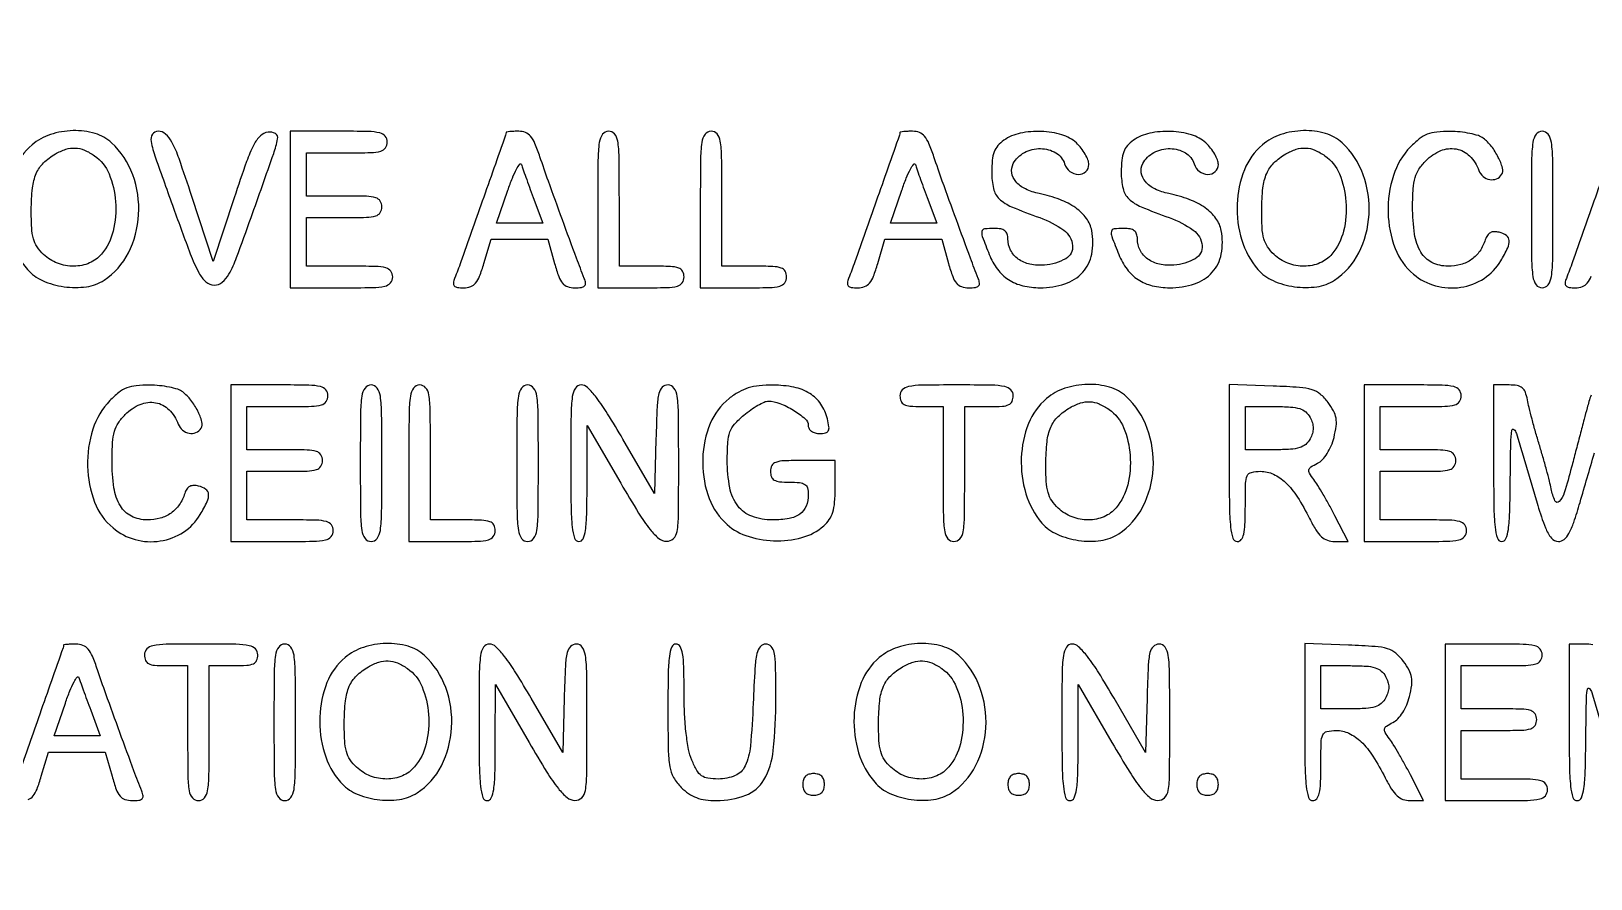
# Model space of a CAD drawing. Extents: x 0 to 1066, y 0 to 761.
# Drawn here: x 816.9 to 841.35, y 297.58 to 310.87 of the extents above; entities that cross this region are included whole.
import ezdxf

# ---------------------------------------------------------------- set-up
doc = ezdxf.new("R2010")
doc.units = 0
doc.header["$MEASUREMENT"] = 0

msp = doc.modelspace()

# ---------------------------------------------------------------- linework, layer by layer
for points in [[(183.390323, 95.266879, 0.000001), (192.989143, 95.254457, 0.000118)], [(479.458836, 95.240684, -0.000004), (502.524384, 95.211821, -0.198594)], [(710.559243, 95.267872, -0.000023), (733.258836, 95.240684, -0.000004), (756.324384, 95.211821, -0.198594)], [(416.092229, 95.24091, -0.000004), (439.072908, 95.212432, -0.198597)], [(542.992229, 95.24091, -0.000004), (565.972908, 95.212432, -0.198597)], [(606.442229, 95.24091, -0.000004), (629.422908, 95.212432, -0.198597)], [(669.892229, 95.24091, -0.000004), (692.872908, 95.212432, -0.198597)], [(841.763491, 309.238434, -0.000052), (841.39752, 308.199662, -0.000388), (841.061976, 307.249928, -0.009822), (840.964975, 306.99225, 0.060048), (840.945383, 306.918519, 0.230938), (840.959632, 306.874662, 0.170663), (841.007725, 306.850554, 0.031659), (841.107979, 306.8442, 0.086283), (841.216094, 306.862997, 0.134827), (841.292923, 306.916959, 0.082591), (841.354996, 307.02397, 0.018432)], [(841.351677, 305.162096, 0.018959), (841.29068, 304.96185, 0.000085), (841.243937, 304.784426, 0.000034), (841.17965, 304.540172, 0.000033), (841.110216, 304.27622, 0.000041), (841.045814, 304.03125, -0.009374), (840.932379, 303.630352, -0.115475), (840.853391, 303.493801, -0.538762), (840.786454, 303.505423, -0.053672), (840.727797, 303.69285, 0.012912), (840.700667, 303.813109, 0.003926), (840.653447, 303.993841, 0.003928), (840.597336, 304.195594, 0.004276), (840.539578, 304.3908, -0.00492), (840.482094, 304.586006, -0.004529), (840.426802, 304.787759, -0.004526), (840.380771, 304.968501, -0.014927), (840.355081, 305.08875, 0.043617), (840.322178, 305.208663, 0.134321), (840.273598, 305.276421, 0.130778), (840.196429, 305.311034, 0.040414), (840.068398, 305.3214), (839.8242, 305.3214), (839.8242, 304.0947, 0.003213), (839.828528, 303.421179, 0.022561), (839.847538, 303.0936, 0.049302), (839.883453, 302.917877, 0.328801), (839.9511, 302.868, 0.305395), (840.017334, 302.912616, 0.062503), (840.055602, 303.056264, 0.027449), (840.07741, 303.32616, 0.004264), (840.086637, 303.86205, -0.002416), (840.093985, 304.405522, -0.029471), (840.110046, 304.612943, -0.603012), (840.141812, 304.624514, -0.138127), (840.182291, 304.56, 0.001112), (840.515807, 303.434384, 0.020238), (840.637404, 303.080251, 0.077221), (840.729619, 302.921177, 0.226588), (840.840937, 302.868, 0.178321), (840.929145, 302.900492, 0.090477), (841.004967, 302.993402, 0.045479), (841.081622, 303.16828, 0.010027), (841.179209, 303.48135, -0.001209), (841.405505, 304.255115, -0.180504)], [(816.851294, 298.825997, 0.134827), (816.928123, 298.879959, 0.082591), (816.990196, 298.98697, 0.018432), (817.057668, 299.1879), (817.170076, 299.5686), (817.615043, 299.5686), (818.060011, 299.5686), (818.1666, 299.1879, 0.017944), (818.231985, 298.98299, 0.087286), (818.292212, 298.877531, 0.141822), (818.369434, 298.825152, 0.078722), (818.482746, 298.8072, 0.029308), (818.587892, 298.813368, 0.166988), (818.637622, 298.837276, 0.236769), (818.652464, 298.881066, 0.061225), (818.63269, 298.95525, -0.006965), (818.510401, 299.271606, -0.001209), (818.289145, 299.87304, -0.001323), (818.069417, 300.479787, -0.005089), (817.937652, 300.85875, 0.017403), (817.858881, 301.0685, 0.074917), (817.790122, 301.182275, 0.125362), (817.710416, 301.240172, 0.094981), (817.603849, 301.2606, 0.00999), (817.527684, 301.259078, 0.016528), (817.463552, 301.254387, 0.010464), (817.412448, 301.247862, 0.371455), (817.405195, 301.23945, -0.084799), (817.398691, 301.201434, -0.000052), (817.03272, 300.162662, -0.000388), (816.697176, 299.212928, -0.009822)], [(841.380829, 301.250234, 0.040414), (841.252798, 301.2606), (841.0086, 301.2606), (841.0086, 300.0339, 0.003213), (841.012928, 299.360379, 0.022561), (841.031938, 299.0328, 0.049302), (841.067853, 298.857077, 0.328801), (841.1355, 298.8072, 0.305395), (841.201734, 298.851816, 0.062503), (841.240002, 298.995464, 0.027449), (841.26181, 299.26536, 0.004264), (841.271037, 299.80125, -0.002416), (841.278385, 300.344722, -0.029471), (841.294446, 300.552143, -0.603012), (841.326212, 300.563714, -0.138127), (841.366691, 300.4992, 0.001112), (841.700207, 299.373584, 0.020238)]]:
    msp.add_lwpolyline(points, format="xyb")
for points in [[(409.06215, 749.15415), (40.8618, 749.132981), (40.8618, 380.65769), (40.8618, 12.1824), (501.2973, 12.1824), (961.7328, 12.1824), (961.7328, 380.646631), (961.7328, 749.110861), (961.41555, 749.1633, 0.040886), (961.153339, 749.184871, 0.000002), (934.190609, 749.194398, 0.000089), (904.448031, 749.199508, 0.000054), (869.1804, 749.195529, -0.000029), (813.61687, 749.186499, -0.000004), (696.10453, 749.175037, -0.000004), (556.774728, 749.163736, -0.000004)], [(816.912403, 309.085573, 0.123885), (816.629212, 308.692877, 0.085485), (816.515637, 308.153957, 0.082885), (816.588108, 307.591936, 0.104562), (816.839839, 307.133326, 0.111799), (817.077809, 306.956975, 0.06908), (817.414208, 306.861281, 0.069045), (817.764165, 306.860815, 0.111332), (818.042082, 306.964881, 0.131426), (818.422839, 307.39086, 0.103697), (818.583254, 307.990511, 0.101152), (818.49059, 308.616853, 0.118621), (818.159971, 309.116419, 0.118666), (817.900235, 309.263001, 0.075716), (817.554556, 309.306938, 0.073305), (817.199541, 309.245607, 0.095814)], [(819.12986, 308.09205, 0.003393), (819.393069, 307.377187, 0.031784), (819.527664, 307.078305, 0.088186), (819.638721, 306.935971, 0.185146), (819.767742, 306.8865, 0.171713), (819.893848, 306.931124, 0.097838), (819.998669, 307.056708, 0.035907), (820.119575, 307.321253, 0.004013), (820.346104, 307.944, 0.000902), (820.700412, 308.948658, 0.03521), (820.76278, 309.176796, 0.313686), (820.72634, 309.260301, 0.175088), (820.612783, 309.283882, 0.158568), (820.491943, 309.224547, 0.080982), (820.390165, 309.087342, 0.034439), (820.275342, 308.821535, 0.004852), (820.082255, 308.256366), (819.751766, 307.257432), (819.416771, 308.277516, 0.004319), (819.217081, 308.868321, 0.035828), (819.105319, 309.128155, 0.094668), (819.006792, 309.253389, 0.180786), (818.888513, 309.2976, 0.252582), (818.799096, 309.249352, 0.197186), (818.777718, 309.139257, 0.035219), (818.848013, 308.883269, 0.0019)], [(820.9584, 308.0709), (820.9584, 306.8442), (821.7621, 306.8442, 0.004147), (822.252809, 306.84827, 0.047763), (822.444188, 306.869803, 0.16431), (822.531594, 306.921393, 0.179874), (822.5658, 307.0134, 0.157888), (822.53626, 307.104616, 0.176663), (822.46005, 307.156162, 0.055952), (822.295178, 307.178253, 0.005351), (821.889, 307.1826), (821.2122, 307.1826), (821.2122, 307.5633), (821.2122, 307.944), (821.8044, 307.944, 0.006583), (822.154292, 307.948607, 0.063075), (822.301425, 307.971193, 0.183695), (822.37027, 308.022626, 0.142406), (822.3966, 308.1132, 0.142406), (822.37027, 308.203774, 0.183695), (822.301425, 308.255207, 0.063075), (822.154292, 308.277793, 0.006583), (821.8044, 308.2824), (821.2122, 308.2824), (821.2122, 308.6208), (821.2122, 308.9592), (821.8467, 308.9592, 0.005909), (822.224726, 308.963667, 0.059311), (822.380738, 308.98599, 0.180365), (822.453256, 309.037488, 0.150217), (822.4812, 309.1284, 0.17273), (822.448527, 309.220157, 0.168559), (822.364875, 309.27175, 0.050222), (822.182322, 309.293449, 0.004487), (821.7198, 309.2976), (820.9584, 309.2976)], [(824.342395, 309.27645, -0.084799), (824.335891, 309.238434, -0.000052), (823.96992, 308.199662, -0.000388), (823.634376, 307.249928, -0.009822), (823.537375, 306.99225, 0.060048), (823.517783, 306.918519, 0.230938), (823.532032, 306.874662, 0.170663), (823.580125, 306.850554, 0.031659), (823.680379, 306.8442, 0.086283), (823.788494, 306.862997, 0.134827), (823.865323, 306.916959, 0.082591), (823.927396, 307.02397, 0.018432), (823.994868, 307.2249), (824.107276, 307.6056), (824.552243, 307.6056), (824.997211, 307.6056), (825.1038, 307.2249, 0.017944), (825.169185, 307.01999, 0.087286), (825.229412, 306.914531, 0.141822), (825.306634, 306.862152, 0.078722), (825.419946, 306.8442, 0.029308), (825.525092, 306.850368, 0.166988), (825.574822, 306.874276, 0.236769), (825.589664, 306.918066, 0.061225), (825.56989, 306.99225, -0.006965), (825.447601, 307.308606, -0.001209), (825.226345, 307.91004, -0.001323), (825.006617, 308.516787, -0.005089), (824.874852, 308.89575, 0.017403), (824.796081, 309.1055, 0.074917), (824.727322, 309.219275, 0.125362), (824.647616, 309.277172, 0.094981), (824.541049, 309.2976, 0.00999), (824.464884, 309.296078, 0.016528), (824.400752, 309.291387, 0.010464), (824.349648, 309.284862, 0.371455)], [(825.7806, 308.0709), (825.7806, 306.8442), (826.4574, 306.8442, 0.005351), (826.863578, 306.848547, 0.055952), (827.02845, 306.870637, 0.176663), (827.10466, 306.922184, 0.157888), (827.1342, 307.0134, 0.12648), (827.111132, 307.103132, 0.188641), (827.0496, 307.1544, 0.072107), (826.920298, 307.177633, 0.008455), (826.6266, 307.1826), (826.119, 307.1826), (826.119, 308.2401, 0.002827), (826.115269, 308.900059, 0.036854), (826.094466, 309.144262, 0.138781), (826.043206, 309.254732, 0.218517), (825.9498, 309.2976, 0.240299), (825.855478, 309.249491, 0.123223), (825.804667, 309.123112, 0.031956), (825.784189, 308.843762, 0.002322)], [(827.388, 308.0709), (827.388, 306.8442), (828.0648, 306.8442, 0.005351), (828.470978, 306.848547, 0.055952), (828.63585, 306.870637, 0.176663), (828.71206, 306.922184, 0.157888), (828.7416, 307.0134, 0.12648), (828.718532, 307.103132, 0.188641), (828.657, 307.1544, 0.072107), (828.527698, 307.177633, 0.008455), (828.234, 307.1826), (827.7264, 307.1826), (827.7264, 308.2401, 0.002827), (827.722669, 308.900059, 0.036854), (827.701866, 309.144262, 0.138781), (827.650606, 309.254732, 0.218517), (827.5572, 309.2976, 0.240299), (827.462878, 309.249491, 0.123223), (827.412067, 309.123112, 0.031956), (827.391589, 308.843762, 0.002322)], [(830.518195, 309.27645, -0.084799), (830.511691, 309.238434, -0.000052), (830.14572, 308.199662, -0.000388), (829.810176, 307.249928, -0.009822), (829.713175, 306.99225, 0.060048), (829.693583, 306.918519, 0.230938), (829.707832, 306.874662, 0.170663), (829.755925, 306.850554, 0.031659), (829.856179, 306.8442, 0.086283), (829.964294, 306.862997, 0.134827), (830.041123, 306.916959, 0.082591), (830.103196, 307.02397, 0.018432), (830.170668, 307.2249), (830.283076, 307.6056), (830.728043, 307.6056), (831.173011, 307.6056), (831.2796, 307.2249, 0.017944), (831.344985, 307.01999, 0.087286), (831.405212, 306.914531, 0.141822), (831.482434, 306.862152, 0.078722), (831.595746, 306.8442, 0.029308), (831.700892, 306.850368, 0.166988), (831.750622, 306.874276, 0.236769), (831.765464, 306.918066, 0.061225), (831.74569, 306.99225, -0.006965), (831.623401, 307.308606, -0.001209), (831.402145, 307.91004, -0.001323), (831.182417, 308.516787, -0.005089), (831.050652, 308.89575, 0.017403), (830.971881, 309.1055, 0.074917), (830.903122, 309.219275, 0.125362), (830.823416, 309.277172, 0.094981), (830.716849, 309.2976, 0.00999), (830.640684, 309.296078, 0.016528), (830.576552, 309.291387, 0.010464), (830.525448, 309.284862, 0.371455)], [(832.14675, 309.155944, 0.064007), (832.053952, 309.071732, 0.085808), (831.996151, 308.974165, 0.066535), (831.965634, 308.844274, 0.024477), (831.9564, 308.655758, 0.055339), (831.985037, 308.397812, 0.149321), (832.075273, 308.239324, 0.090969), (832.269044, 308.113662, 0.013145), (832.710497, 307.943657, -0.070637), (833.084995, 307.747569, -0.215768), (833.224751, 307.504824, -0.299828), (833.116996, 307.300464, -0.104684), (832.783204, 307.19927, -0.073735), (832.556738, 307.213205, -0.104161), (832.372447, 307.294673, -0.119079), (832.253123, 307.433512, -0.118782), (832.2102, 307.611643, 0.082235), (832.197746, 307.686852, 0.147435), (832.161633, 307.737334, 0.119852), (832.097424, 307.765894, 0.045016), (831.9987, 307.7748, 0.028442), (831.844293, 307.76601, 0.327023), (831.802192, 307.727113, 0.139119), (831.808829, 307.647942, 0.005125), (831.918689, 307.365001, 0.065244), (832.047477, 307.135252, 0.088006), (832.220842, 306.972438, 0.085852), (832.44314, 306.876565, 0.059042), (832.716273, 306.8442, 0.079385), (833.105477, 306.906386, 0.130563), (833.383288, 307.087024, 0.137881), (833.525428, 307.373502, 0.093265), (833.525628, 307.740247, 0.114024), (833.442095, 307.931128, 0.079467), (833.27307, 308.095886, 0.063948), (833.023722, 308.2277, 0.038754), (832.702566, 308.320434, -0.060203), (832.485887, 308.393177, -0.103319), (832.334806, 308.508045, -0.141227), (832.270442, 308.646835, -0.162669), (832.294878, 308.790146, -0.149104), (832.468637, 308.963203, -0.123853), (832.723031, 309.025698, -0.133716), (832.962353, 308.9591, -0.183571), (833.099873, 308.785672, 0.153609), (833.181787, 308.669012, 0.157876), (833.314816, 308.621861, 0.194842), (833.430796, 308.665172, 0.210147), (833.4792, 308.775253, 0.093821), (833.465533, 308.847446, 0.037607), (833.421683, 308.93837, 0.035541), (833.358323, 309.031863, 0.037508), (833.283397, 309.113653, 0.118482), (833.05767, 309.242394, 0.061394), (832.735323, 309.294356, 0.060569), (832.403156, 309.266454, 0.10142)], [(834.17715, 309.155944, 0.064007), (834.084352, 309.071732, 0.085808), (834.026551, 308.974165, 0.066535), (833.996034, 308.844274, 0.024477), (833.9868, 308.655758, 0.055339), (834.015437, 308.397812, 0.149321), (834.105673, 308.239324, 0.090969), (834.299444, 308.113662, 0.013145), (834.740897, 307.943657, -0.070637), (835.115395, 307.747569, -0.215768), (835.255151, 307.504824, -0.299828), (835.147396, 307.300464, -0.104684), (834.813604, 307.19927, -0.073735), (834.587138, 307.213205, -0.104161), (834.402847, 307.294673, -0.119079), (834.283523, 307.433512, -0.118782), (834.2406, 307.611643, 0.082235), (834.228146, 307.686852, 0.147435), (834.192033, 307.737334, 0.119852), (834.127824, 307.765894, 0.045016), (834.0291, 307.7748, 0.028442), (833.874693, 307.76601, 0.327023), (833.832592, 307.727113, 0.139119), (833.839229, 307.647942, 0.005125), (833.949089, 307.365001, 0.065244), (834.077877, 307.135252, 0.088006), (834.251242, 306.972438, 0.085852), (834.47354, 306.876565, 0.059042), (834.746673, 306.8442, 0.079385), (835.135877, 306.906386, 0.130563), (835.413688, 307.087024, 0.137881), (835.555828, 307.373502, 0.093265), (835.556028, 307.740247, 0.114024), (835.472495, 307.931128, 0.079467), (835.30347, 308.095886, 0.063948), (835.054122, 308.2277, 0.038754), (834.732966, 308.320434, -0.060203), (834.516287, 308.393177, -0.103319), (834.365206, 308.508045, -0.141227), (834.300842, 308.646835, -0.162669), (834.325278, 308.790146, -0.149104), (834.499037, 308.963203, -0.123853), (834.753431, 309.025698, -0.133716), (834.992753, 308.9591, -0.183571), (835.130273, 308.785672, 0.153609), (835.212187, 308.669012, 0.157876), (835.345216, 308.621861, 0.194842), (835.461196, 308.665172, 0.210147), (835.5096, 308.775253, 0.093821), (835.495933, 308.847446, 0.037607), (835.452083, 308.93837, 0.035541), (835.388723, 309.031863, 0.037508), (835.313797, 309.113653, 0.118482), (835.08807, 309.242394, 0.061394), (834.765723, 309.294356, 0.060569), (834.433556, 309.266454, 0.10142)], [(836.201203, 309.085573, 0.123885), (835.918012, 308.692877, 0.085485), (835.804437, 308.153957, 0.082885), (835.876908, 307.591936, 0.104562), (836.128639, 307.133326, 0.111799), (836.366609, 306.956975, 0.06908), (836.703008, 306.861281, 0.069045), (837.052965, 306.860815, 0.111332), (837.330882, 306.964881, 0.131426), (837.711639, 307.39086, 0.103697), (837.872054, 307.990511, 0.101152), (837.77939, 308.616853, 0.118621), (837.448771, 309.116419, 0.118666), (837.189035, 309.263001, 0.075716), (836.843356, 309.306938, 0.073305), (836.488341, 309.245607, 0.095814)], [(838.521829, 309.05312, 0.114205), (838.253961, 308.60274, 0.083506), (838.171034, 308.024764, 0.085163), (838.281564, 307.462294, 0.127519), (838.570003, 307.056227, 0.108551), (838.915866, 306.874735, 0.105254), (839.310005, 306.852143, 0.106878), (839.674422, 306.991573, 0.11522), (839.937118, 307.266312, 0.021165), (840.045799, 307.469461, 0.127063), (840.068965, 307.586049, 0.232712), (840.026227, 307.661758, 0.086167), (839.911743, 307.713943, 0.067058), (839.834889, 307.723355, 0.120753), (839.773762, 307.707591, 0.12276), (839.727509, 307.665609, 0.07065), (839.694701, 307.597411, -0.072622), (839.608576, 307.420171, -0.089596), (839.480095, 307.289259, -0.08774), (839.311631, 307.209738, -0.066597), (839.108787, 307.1826, -0.114856), (838.858675, 307.240822, -0.145297), (838.685122, 307.401208, -0.099183), (838.585515, 307.684134, -0.035212), (838.5552, 308.114069, -0.014703), (838.563529, 308.397243, -0.055361), (838.593425, 308.572021, -0.07729), (838.654879, 308.704512, -0.049247), (838.762855, 308.836145, -0.096703), (838.996425, 308.993412, -0.146157), (839.238427, 309.020024, -0.15206), (839.448632, 308.90991, -0.107279), (839.594138, 308.68425, 0.127947), (839.660411, 308.590126, 0.131147), (839.76356, 308.541314, 0.142401), (839.870876, 308.552266, 0.159485), (839.950019, 308.619052, 0.211029), (839.964163, 308.721173, 0.047286), (839.898619, 308.888749, 0.046742), (839.790502, 309.06091, 0.065556), (839.662331, 309.189159, 0.088545), (839.585229, 309.229119, 0.025252), (839.454136, 309.262736, 0.02458), (839.299706, 309.286294, 0.023821), (839.142078, 309.294909, 0.026305), (838.93203, 309.285319, 0.068477), (838.785186, 309.250166, 0.074054), (838.660048, 309.178592, 0.034872)], [(840.4164, 308.0709, 0.002322), (840.419989, 307.298038, 0.031956), (840.440467, 307.018687, 0.123223), (840.491278, 306.892309, 0.240299), (840.5856, 306.8442, 0.240299), (840.679922, 306.892309, 0.123223), (840.730733, 307.018687, 0.031956), (840.751211, 307.298038, 0.002322), (840.7548, 308.0709, 0.002322), (840.751211, 308.843762, 0.031956), (840.730733, 309.123112, 0.123223), (840.679922, 309.249491, 0.240299), (840.5856, 309.2976, 0.240299), (840.491278, 309.249491, 0.123223), (840.440467, 309.123112, 0.031956), (840.419989, 308.843762, 0.002322)], [(817.891497, 308.913839, -0.143223), (818.119198, 308.629523, -0.079931), (818.22166, 308.194353, -0.077332), (818.183465, 307.733218, -0.11509), (818.002196, 307.37295, -0.119537), (817.813784, 307.233395, -0.098447), (817.568127, 307.182752, -0.09388), (817.311677, 307.229462, -0.097006), (817.093403, 307.366547, -0.056872), (816.992483, 307.48564, -0.080028), (816.934587, 307.611996, -0.054705), (816.906763, 307.783724, -0.014142), (816.900291, 308.064497, -0.025001), (816.919355, 308.409355, -0.075567), (816.978782, 308.636338, -0.098225), (817.092237, 308.801205, -0.062967), (817.2783, 308.941619, -0.051006), (817.443066, 309.014958, -0.090781), (817.589714, 309.034995, -0.090761), (817.733971, 309.001781, -0.050966)], [(837.180297, 308.913839, -0.143223), (837.407998, 308.629523, -0.079931), (837.51046, 308.194353, -0.077332), (837.472265, 307.733218, -0.11509), (837.290996, 307.37295, -0.119537), (837.102584, 307.233395, -0.098447), (836.856927, 307.182752, -0.09388), (836.600477, 307.229462, -0.097006), (836.382203, 307.366547, -0.056872), (836.281283, 307.48564, -0.080028), (836.223387, 307.611996, -0.054705), (836.195563, 307.783724, -0.014142), (836.189091, 308.064497, -0.025001), (836.208155, 308.409355, -0.075567), (836.267582, 308.636338, -0.098225), (836.381037, 308.801205, -0.062967), (836.5671, 308.941619, -0.051006), (836.731866, 309.014958, -0.090781), (836.878514, 309.034995, -0.090761), (837.022771, 309.001781, -0.050966)], [(824.768555, 308.26125), (824.918344, 307.8594), (824.556038, 307.8594), (824.193732, 307.8594), (824.371543, 308.373818, -0.011999), (824.442293, 308.563624, -0.026422), (824.507317, 308.704059, -0.047278), (824.557634, 308.780701, -0.601846), (824.58406, 308.775668, 0.009837), (824.605896, 308.709495, 0.001488), (824.652571, 308.578123, 0.001668), (824.708662, 308.423356, 0.001442)], [(830.944355, 308.26125), (831.094144, 307.8594), (830.731838, 307.8594), (830.369532, 307.8594), (830.547343, 308.373818, -0.011999), (830.618093, 308.563624, -0.026422), (830.683117, 308.704059, -0.047278), (830.733434, 308.780701, -0.601846), (830.75986, 308.775668, 0.009837), (830.781696, 308.709495, 0.001488), (830.828371, 308.578123, 0.001668), (830.884462, 308.423356, 0.001442)], [(818.133229, 305.07692, 0.114205), (817.865361, 304.62654, 0.083506), (817.782434, 304.048564, 0.085163), (817.892964, 303.486094, 0.127519), (818.181403, 303.080027, 0.108551), (818.527266, 302.898535, 0.105254), (818.921405, 302.875943, 0.106878), (819.285822, 303.015373, 0.11522), (819.548518, 303.290112, 0.021165), (819.657199, 303.493261, 0.127063), (819.680365, 303.609849, 0.232712), (819.637627, 303.685558, 0.086167), (819.523143, 303.737743, 0.067058), (819.446289, 303.747155, 0.120753), (819.385162, 303.731391, 0.12276), (819.338909, 303.689409, 0.07065), (819.306101, 303.621211, -0.072622), (819.219976, 303.443971, -0.089596), (819.091495, 303.313059, -0.08774), (818.923031, 303.233538, -0.066597), (818.720187, 303.2064, -0.114856), (818.470075, 303.264622, -0.145297), (818.296522, 303.425008, -0.099183), (818.196915, 303.707934, -0.035212), (818.1666, 304.137869, -0.014703), (818.174929, 304.421043, -0.055361), (818.204825, 304.595821, -0.07729), (818.266279, 304.728312, -0.049247), (818.374255, 304.859945, -0.096703), (818.607825, 305.017212, -0.146157), (818.849827, 305.043824, -0.15206), (819.060032, 304.93371, -0.107279), (819.205538, 304.70805, 0.127947), (819.271811, 304.613926, 0.131147), (819.37496, 304.565114, 0.142401), (819.482276, 304.576066, 0.159485), (819.561419, 304.642852, 0.211029), (819.575563, 304.744973, 0.047286), (819.510019, 304.912549, 0.046742), (819.401902, 305.08471, 0.065556), (819.273731, 305.212959, 0.088545), (819.196629, 305.252919, 0.025252), (819.065536, 305.286536, 0.02458), (818.911106, 305.310094, 0.023821), (818.753478, 305.318709, 0.026305), (818.54343, 305.309119, 0.068477), (818.396586, 305.273966, 0.074054), (818.271448, 305.202392, 0.034872)], [(820.0278, 304.0947), (820.0278, 302.868), (820.8315, 302.868, 0.004147), (821.322209, 302.87207, 0.047763), (821.513588, 302.893603, 0.16431), (821.600994, 302.945193, 0.179874), (821.6352, 303.0372, 0.157888), (821.60566, 303.128416, 0.176663), (821.52945, 303.179962, 0.055952), (821.364578, 303.202053, 0.005351), (820.9584, 303.2064), (820.2816, 303.2064), (820.2816, 303.5871), (820.2816, 303.9678), (820.8738, 303.9678, 0.006583), (821.223692, 303.972407, 0.063075), (821.370825, 303.994993, 0.183695), (821.43967, 304.046426, 0.142406), (821.466, 304.137, 0.142406), (821.43967, 304.227574, 0.183695), (821.370825, 304.279007, 0.063075), (821.223692, 304.301593, 0.006583), (820.8738, 304.3062), (820.2816, 304.3062), (820.2816, 304.6446), (820.2816, 304.983), (820.9161, 304.983, 0.005909), (821.294126, 304.987467, 0.059311), (821.450137, 305.00979, 0.180365), (821.522656, 305.061288, 0.150217), (821.5506, 305.1522, 0.17273), (821.517927, 305.243957, 0.168559), (821.434275, 305.29555, 0.050222), (821.251722, 305.317249, 0.004487), (820.7892, 305.3214), (820.0278, 305.3214)], [(822.0582, 304.0947, 0.002322), (822.061789, 303.321838, 0.031956), (822.082267, 303.042487, 0.123223), (822.133078, 302.916109, 0.240299), (822.2274, 302.868, 0.240299), (822.321722, 302.916109, 0.123223), (822.372533, 303.042487, 0.031956), (822.393011, 303.321838, 0.002322), (822.3966, 304.0947, 0.002322), (822.393011, 304.867562, 0.031956), (822.372533, 305.146912, 0.123223), (822.321722, 305.273291, 0.240299), (822.2274, 305.3214, 0.240299), (822.133078, 305.273291, 0.123223), (822.082267, 305.146912, 0.031956), (822.061789, 304.867562, 0.002322)], [(822.8196, 304.0947), (822.8196, 302.868), (823.4964, 302.868, 0.005351), (823.902578, 302.872347, 0.055952), (824.06745, 302.894437, 0.176663), (824.14366, 302.945984, 0.157888), (824.1732, 303.0372, 0.12648), (824.150132, 303.126932, 0.188641), (824.0886, 303.1782, 0.072107), (823.959298, 303.201433, 0.008455), (823.6656, 303.2064), (823.158, 303.2064), (823.158, 304.2639, 0.002827), (823.154269, 304.923859, 0.036854), (823.133466, 305.168063, 0.138781), (823.082206, 305.278532, 0.218517), (822.9888, 305.3214, 0.240299), (822.894478, 305.273291, 0.123223), (822.843667, 305.146912, 0.031956), (822.823189, 304.867562, 0.002322)], [(824.5116, 304.0947, 0.002322), (824.515189, 303.321838, 0.031956), (824.535667, 303.042487, 0.123223), (824.586478, 302.916109, 0.240299), (824.6808, 302.868, 0.240299), (824.775122, 302.916109, 0.123223), (824.825933, 303.042487, 0.031956), (824.846411, 303.321838, 0.002322), (824.85, 304.0947, 0.002322), (824.846411, 304.867562, 0.031956), (824.825933, 305.146912, 0.123223), (824.775122, 305.273291, 0.240299), (824.6808, 305.3214, 0.240299), (824.586478, 305.273291, 0.123223), (824.535667, 305.146912, 0.031956), (824.515189, 304.867562, 0.002322)], [(825.3576, 304.0947, 0.003213), (825.361928, 303.421179, 0.022561), (825.380938, 303.0936, 0.049302), (825.416853, 302.917877, 0.328801), (825.4845, 302.868, 0.295501), (825.549872, 302.910331, 0.070336), (825.587606, 303.041031, 0.029944), (825.60764, 303.288594, 0.004715), (825.613237, 303.77745), (825.615074, 304.6869), (826.141987, 303.780757, 0.006242), (826.421361, 303.313824, 0.029041), (826.601082, 303.056537, 0.052989), (826.738326, 302.916038, 0.170079), (826.85925, 302.871307, 0.199339), (826.967531, 302.914073, 0.163117), (827.025225, 303.025506, 0.036571), (827.046304, 303.284381, 0.002034), (827.0496, 304.0947, 0.002367), (827.045969, 304.861872, 0.031318), (827.025584, 305.144183, 0.117824), (826.975777, 305.272877, 0.246563), (826.88336, 305.3214, 0.195513), (826.792555, 305.284482, 0.145553), (826.739252, 305.189056, 0.043894), (826.711739, 304.982793, 0.004128), (826.69301, 304.471518), (826.6689, 303.621636), (826.175717, 304.471518, 0.007787), (825.935638, 304.870783, 0.025041), (825.758801, 305.12541, 0.035073), (825.620947, 305.280318, 0.195814), (825.520067, 305.3214, 0.254619), (825.430061, 305.272388, 0.110911), (825.381551, 305.140558, 0.030502), (825.361287, 304.854386, 0.002427)], [(827.840728, 305.109543, 0.129246), (827.544605, 304.716897, 0.088626), (827.426413, 304.168592, 0.087215), (827.504965, 303.604933, 0.118789), (827.77176, 303.168731, 0.112618), (828.100224, 302.962294, 0.075265), (828.538335, 302.879595, 0.075304), (828.981052, 302.930285, 0.113008), (829.322923, 303.112366, 0.065979), (829.410755, 303.211589, 0.074329), (829.465472, 303.326491, 0.054743), (829.494367, 303.479484, 0.019325), (829.503, 303.702773), (829.503, 304.137), (828.9954, 304.137, 0.008455), (828.701702, 304.132033, 0.072107), (828.5724, 304.1088, 0.188641), (828.510868, 304.057532, 0.12648), (828.4878, 303.9678, 0.087745), (828.502799, 303.882992, 0.177212), (828.545963, 303.831836, 0.10769), (828.629566, 303.805553, 0.022514), (828.7839, 303.7986, -0.021714), (828.945985, 303.791558, -0.124268), (829.026665, 303.763551, -0.187079), (829.067095, 303.706864, -0.062494), (829.08, 303.60402, -0.091498), (829.046363, 303.421747, -0.148314), (828.950574, 303.298186, -0.113347), (828.780488, 303.228047, -0.041372), (828.51932, 303.2064, -0.086758), (828.196734, 303.262799, -0.145015), (827.976523, 303.424775, -0.116882), (827.850579, 303.709949, -0.045825), (827.811, 304.140889, -0.015089), (827.819647, 304.427368, -0.073154), (827.852895, 304.586158, -0.095003), (827.926351, 304.708179, -0.035007), (828.071291, 304.84858, -0.021479), (828.180086, 304.932417, -0.024071), (828.291726, 305.003263, -0.024321), (828.391591, 305.053828, -0.105406), (828.456192, 305.0676, -0.095864), (828.633527, 305.033284, -0.042073), (828.848096, 304.925265, -0.039621), (829.030519, 304.792347, -0.218876), (829.08, 304.684727, 0.137225), (829.093537, 304.636332, 0.104143), (829.131396, 304.595939, 0.087371), (829.188939, 304.569135, 0.065501), (829.258371, 304.56, 0.051376), (829.351348, 304.569579, 0.224479), (829.394299, 304.602025, 0.158116), (829.40498, 304.664788, 0.023398), (829.380142, 304.79265, 0.090086), (829.277894, 305.02264, 0.105062), (829.105433, 305.187682, 0.089301), (828.85688, 305.285788, 0.048933), (828.5301, 305.318581, 0.02471), (828.310634, 305.308218, 0.049497), (828.140512, 305.274529, 0.05494), (827.992039, 305.211021, 0.038421)], [(830.5182, 305.1522, 0.094959), (830.534763, 305.065774, 0.184152), (830.58165, 305.014725, 0.098846), (830.674639, 304.98933, 0.017388), (830.8566, 304.983), (831.195, 304.983), (831.195, 303.9255, 0.002827), (831.198731, 303.265541, 0.036854), (831.219534, 303.021337, 0.138781), (831.270794, 302.910868, 0.218517), (831.3642, 302.868, 0.218517), (831.457606, 302.910868, 0.138781), (831.508866, 303.021337, 0.036854), (831.529669, 303.265541, 0.002827), (831.5334, 303.9255), (831.5334, 304.983), (831.9141, 304.983, 0.013964), (832.123858, 304.988859, 0.090841), (832.226063, 305.01355, 0.188085), (832.276634, 305.064595, 0.102588), (832.2948, 305.1522, 0.193568), (832.257602, 305.244685, 0.15568), (832.162613, 305.296221, 0.043488), (831.953605, 305.317467, 0.003595), (831.4065, 305.3214, 0.003595), (830.859395, 305.317467, 0.043488), (830.650388, 305.296221, 0.15568), (830.555398, 305.244685, 0.193568)], [(832.817203, 305.109373, 0.123885), (832.534012, 304.716677, 0.085485), (832.420437, 304.177757, 0.082885), (832.492908, 303.615736, 0.104562), (832.744639, 303.157126, 0.111799), (832.982609, 302.980775, 0.06908), (833.319008, 302.885081, 0.069045), (833.668965, 302.884615, 0.111332), (833.946882, 302.988681, 0.131426), (834.327639, 303.41466, 0.103697), (834.488054, 304.014311, 0.101152), (834.39539, 304.640653, 0.118621), (834.064771, 305.140219, 0.118666), (833.805035, 305.286801, 0.075716), (833.459356, 305.330738, 0.073305), (833.104341, 305.269407, 0.095814)], [(835.6788, 304.098121, 0.003202), (835.683126, 303.422613, 0.022501), (835.702132, 303.09417, 0.049121), (835.73803, 302.917947, 0.329081), (835.8057, 302.868, 0.232029), (835.867437, 302.89828, 0.108427), (835.906569, 302.9808, 0.047315), (835.927301, 303.136657, 0.00942), (835.9326, 303.4179, -0.00595), (835.936907, 303.779865, -0.096871), (835.962944, 303.897998, -0.238613), (836.02761, 303.951615, -0.056005), (836.171653, 303.9678, -0.111153), (836.373105, 303.922456, -0.081177), (836.56242, 303.791601, -0.058854), (836.74811, 303.564971, -0.025924), (836.939972, 303.22755, 0.021841), (837.039716, 303.048753, 0.069009), (837.12687, 302.943227, 0.100305), (837.219378, 302.887432, 0.085906), (837.331645, 302.868), (837.54285, 302.868), (837.336673, 303.26985, 0.006834), (837.248606, 303.435872, 0.006481), (837.154498, 303.602412, 0.006451), (837.067451, 303.74756, 0.022591), (837.006027, 303.837675, -0.02569), (836.939448, 303.936664, -0.192002), (836.930529, 303.991464, -0.198014), (836.961863, 304.03639, -0.027525), (837.062728, 304.093575, 0.089041), (837.140681, 304.151414, 0.046566), (837.215198, 304.247076, 0.042448), (837.278434, 304.367402, 0.038847), (837.322664, 304.500263, 0.026721), (837.356634, 304.676622, 0.076578), (837.354642, 304.801041, 0.082928), (837.315616, 304.913384, 0.035157), (837.229272, 305.048062, 0.057331), (837.106702, 305.17834, 0.10358), (836.978317, 305.247632, 0.055706), (836.783185, 305.282574, 0.007564), (836.367958, 305.303671), (835.6788, 305.328243)], [(837.7938, 304.0947), (837.7938, 302.868), (838.5975, 302.868, 0.004147), (839.088209, 302.87207, 0.047763), (839.279588, 302.893603, 0.16431), (839.366994, 302.945193, 0.179874), (839.4012, 303.0372, 0.157888), (839.37166, 303.128416, 0.176663), (839.29545, 303.179962, 0.055952), (839.130578, 303.202053, 0.005351), (838.7244, 303.2064), (838.0476, 303.2064), (838.0476, 303.5871), (838.0476, 303.9678), (838.6398, 303.9678, 0.006583), (838.989692, 303.972407, 0.063075), (839.136825, 303.994993, 0.183695), (839.20567, 304.046426, 0.142406), (839.232, 304.137, 0.142406), (839.20567, 304.227574, 0.183695), (839.136825, 304.279007, 0.063075), (838.989692, 304.301593, 0.006583), (838.6398, 304.3062), (838.0476, 304.3062), (838.0476, 304.6446), (838.0476, 304.983), (838.6821, 304.983, 0.005909), (839.060126, 304.987467, 0.059311), (839.216138, 305.00979, 0.180365), (839.288656, 305.061288, 0.150217), (839.3166, 305.1522, 0.17273), (839.283927, 305.243957, 0.168559), (839.200275, 305.29555, 0.050222), (839.017722, 305.317249, 0.004487), (838.5552, 305.3214), (837.7938, 305.3214)], [(833.796297, 304.937639, -0.143223), (834.023998, 304.653323, -0.079931), (834.12646, 304.218153, -0.077332), (834.088265, 303.757018, -0.11509), (833.906996, 303.39675, -0.119537), (833.718584, 303.257195, -0.098447), (833.472927, 303.206552, -0.09388), (833.216477, 303.253262, -0.097006), (832.998203, 303.390347, -0.056872), (832.897283, 303.50944, -0.080028), (832.839387, 303.635796, -0.054705), (832.811563, 303.807524, -0.014142), (832.805091, 304.088297, -0.025001), (832.824155, 304.433155, -0.075567), (832.883582, 304.660138, -0.098225), (832.997037, 304.825005, -0.062967), (833.1831, 304.965419, -0.051006), (833.347866, 305.038758, -0.090781), (833.494514, 305.058795, -0.090761), (833.638771, 305.025581, -0.050966)], [(836.9478, 304.8138, -0.049536), (836.983962, 304.726426, -0.073486), (836.996053, 304.6446, -0.073486), (836.983962, 304.562774, -0.049536), (836.9478, 304.4754, -0.09537), (836.878905, 304.390475, -0.100861), (836.784666, 304.339233, -0.059921), (836.639632, 304.313248, -0.014397), (836.394923, 304.3062), (835.9326, 304.3062), (835.9326, 304.6446), (835.9326, 304.983), (836.394923, 304.983, -0.014397), (836.639632, 304.975952, -0.059921), (836.784666, 304.949967, -0.100861), (836.878905, 304.898725, -0.09537)], [(818.6742, 301.0914, 0.094959), (818.690763, 301.004974, 0.184152), (818.73765, 300.953925, 0.098846), (818.830639, 300.92853, 0.017388), (819.0126, 300.9222), (819.351, 300.9222), (819.351, 299.8647, 0.002827), (819.354731, 299.204741, 0.036854), (819.375534, 298.960537, 0.138781), (819.426794, 298.850068, 0.218517), (819.5202, 298.8072, 0.218517), (819.613606, 298.850068, 0.138781), (819.664866, 298.960537, 0.036854), (819.685669, 299.204741, 0.002827), (819.6894, 299.8647), (819.6894, 300.9222), (820.0701, 300.9222, 0.013964), (820.279858, 300.928059, 0.090841), (820.382063, 300.95275, 0.188085), (820.432634, 301.003795, 0.102588), (820.4508, 301.0914, 0.193568), (820.413602, 301.183885, 0.15568), (820.318613, 301.235421, 0.043488), (820.109605, 301.256667, 0.003595), (819.5625, 301.2606, 0.003595), (819.015395, 301.256667, 0.043488), (818.806388, 301.235421, 0.15568), (818.711398, 301.183885, 0.193568)], [(820.7046, 300.0339, 0.002322), (820.708189, 299.261038, 0.031956), (820.728667, 298.981687, 0.123223), (820.779478, 298.855309, 0.240299), (820.8738, 298.8072, 0.240299), (820.968122, 298.855309, 0.123223), (821.018933, 298.981687, 0.031956), (821.039411, 299.261038, 0.002322), (821.043, 300.0339, 0.002322), (821.039411, 300.806762, 0.031956), (821.018933, 301.086113, 0.123223), (820.968122, 301.212491, 0.240299), (820.8738, 301.2606, 0.240299), (820.779478, 301.212491, 0.123223), (820.728667, 301.086113, 0.031956), (820.708189, 300.806762, 0.002322)], [(821.819203, 301.048573, 0.123885), (821.536012, 300.655877, 0.085485), (821.422437, 300.116957, 0.082885), (821.494908, 299.554936, 0.104562), (821.746639, 299.096326, 0.111799), (821.984609, 298.919975, 0.06908), (822.321008, 298.824281, 0.069045), (822.670965, 298.823815, 0.111332), (822.948882, 298.927881, 0.131426), (823.329639, 299.35386, 0.103697), (823.490054, 299.953511, 0.101152), (823.39739, 300.579853, 0.118621), (823.066771, 301.079419, 0.118666), (822.807035, 301.226001, 0.075716), (822.461356, 301.269938, 0.073305), (822.106341, 301.208607, 0.095814)], [(823.9194, 300.0339, 0.003213), (823.923728, 299.360379, 0.022561), (823.942738, 299.0328, 0.049302), (823.978653, 298.857077, 0.328801), (824.0463, 298.8072, 0.295501), (824.111672, 298.849531, 0.070336), (824.149406, 298.980231, 0.029944), (824.16944, 299.227794, 0.004715), (824.175037, 299.71665), (824.176874, 300.6261), (824.703787, 299.719957, 0.006242), (824.983161, 299.253024, 0.029041), (825.162882, 298.995737, 0.052989), (825.300126, 298.855238, 0.170079), (825.42105, 298.810507, 0.199339), (825.529331, 298.853273, 0.163117), (825.587025, 298.964706, 0.036571), (825.608104, 299.223581, 0.002034), (825.6114, 300.0339, 0.002367), (825.607769, 300.801072, 0.031318), (825.587384, 301.083383, 0.117824), (825.537577, 301.212077, 0.246563), (825.44516, 301.2606, 0.195513), (825.354355, 301.223682, 0.145553), (825.301052, 301.128256, 0.043894), (825.273539, 300.921993, 0.004128), (825.25481, 300.410718), (825.2307, 299.560836), (824.737517, 300.410718, 0.007787), (824.497438, 300.809983, 0.025041), (824.320601, 301.06461, 0.035073), (824.182747, 301.219518, 0.195814), (824.081867, 301.2606, 0.254619), (823.991861, 301.211588, 0.110911), (823.943351, 301.079758, 0.030502), (823.923087, 300.793586, 0.002427)], [(826.8804, 300.241555, 0.003964), (826.885425, 299.607702, 0.037977), (826.91017, 299.338831, 0.086932), (826.97009, 299.170039, 0.067817), (827.088055, 299.014855, 0.045287), (827.205229, 298.91718, 0.061733), (827.327029, 298.853605, 0.057123), (827.467902, 298.818588, 0.032389), (827.643516, 298.8072, 0.091481), (828.101283, 298.89166, 0.171956), (828.384083, 299.132525, 0.107033), (828.532119, 299.59233, 0.02456), (828.5724, 300.411883, 0.004091), (828.568258, 300.918082, 0.042042), (828.547304, 301.126079, 0.139542), (828.499041, 301.223071, 0.210994), (828.414067, 301.2606, 0.224554), (828.327566, 301.219689, 0.120063), (828.275204, 301.110807, 0.038088), (828.24441, 300.880874, 0.003955), (828.217625, 300.335662, -0.011778), (828.17395, 299.66191, -0.086058), (828.091104, 299.350462, -0.186836), (827.935386, 299.199554, -0.100409), (827.669424, 299.1456, -0.036356), (827.507666, 299.157377, -0.118728), (827.408754, 299.197081, -0.110433), (827.334763, 299.279302, -0.02926), (827.256783, 299.438983, -0.051176), (827.205226, 299.609561, -0.018965), (827.166864, 299.857797, -0.016895), (827.142292, 300.15819, -0.011958), (827.1342, 300.496483, 0.005918), (827.129405, 300.901643, 0.03524), (827.109538, 301.112097, 0.084231), (827.071349, 301.222637, 0.274093), (827.0073, 301.2606, 0.308918), (826.941115, 301.215395, 0.062189), (826.904184, 301.069609, 0.026926), (826.884883, 300.794539, 0.004053)], [(830.194603, 301.048573, 0.123885), (829.911412, 300.655877, 0.085485), (829.797837, 300.116957, 0.082885), (829.870308, 299.554936, 0.104562), (830.122039, 299.096326, 0.111799), (830.360009, 298.919975, 0.06908), (830.696408, 298.824281, 0.069045), (831.046365, 298.823815, 0.111332), (831.324282, 298.927881, 0.131426), (831.705039, 299.35386, 0.103697), (831.865454, 299.953511, 0.101152), (831.77279, 300.579853, 0.118621), (831.442171, 301.079419, 0.118666), (831.182435, 301.226001, 0.075716), (830.836756, 301.269938, 0.073305), (830.481741, 301.208607, 0.095814)], [(833.0562, 300.0339, 0.003213), (833.060528, 299.360379, 0.022561), (833.079538, 299.0328, 0.049302), (833.115453, 298.857077, 0.328801), (833.1831, 298.8072, 0.295501), (833.248472, 298.849531, 0.070336), (833.286206, 298.980231, 0.029944), (833.30624, 299.227794, 0.004715), (833.311837, 299.71665), (833.313674, 300.6261), (833.840587, 299.719957, 0.006242), (834.119961, 299.253024, 0.029041), (834.299682, 298.995737, 0.052989), (834.436926, 298.855238, 0.170079), (834.55785, 298.810507, 0.199339), (834.666131, 298.853273, 0.163117), (834.723825, 298.964706, 0.036571), (834.744904, 299.223581, 0.002034), (834.7482, 300.0339, 0.002367), (834.744569, 300.801072, 0.031318), (834.724184, 301.083383, 0.117824), (834.674377, 301.212077, 0.246563), (834.58196, 301.2606, 0.195513), (834.491155, 301.223682, 0.145553), (834.437852, 301.128256, 0.043894), (834.410339, 300.921993, 0.004128), (834.39161, 300.410718), (834.3675, 299.560836), (833.874317, 300.410718, 0.007787), (833.634238, 300.809983, 0.025041), (833.457401, 301.06461, 0.035073), (833.319547, 301.219518, 0.195814), (833.218667, 301.2606, 0.254619), (833.128661, 301.211588, 0.110911), (833.080151, 301.079758, 0.030502), (833.059887, 300.793586, 0.002427)], [(836.8632, 300.037321, 0.003202), (836.867526, 299.361813, 0.022501), (836.886532, 299.03337, 0.049121), (836.92243, 298.857147, 0.329081), (836.9901, 298.8072, 0.232029), (837.051837, 298.83748, 0.108427), (837.090969, 298.92, 0.047315), (837.111701, 299.075857, 0.00942), (837.117, 299.3571, -0.00595), (837.121307, 299.719065, -0.096871), (837.147344, 299.837198, -0.238613), (837.21201, 299.890815, -0.056005), (837.356053, 299.907, -0.111153), (837.557505, 299.861656, -0.081177), (837.74682, 299.730801, -0.058854), (837.93251, 299.504171, -0.025924), (838.124372, 299.16675, 0.021841), (838.224116, 298.987953, 0.069009), (838.31127, 298.882427, 0.100305), (838.403778, 298.826632, 0.085906), (838.516045, 298.8072), (838.72725, 298.8072), (838.521073, 299.20905, 0.006834), (838.433006, 299.375072, 0.006481), (838.338898, 299.541612, 0.006451), (838.251851, 299.68676, 0.022591), (838.190427, 299.776875, -0.02569), (838.123848, 299.875864, -0.192002), (838.114929, 299.930664, -0.198014), (838.146263, 299.97559, -0.027525), (838.247128, 300.032775, 0.089041), (838.325081, 300.090614, 0.046566), (838.399598, 300.186276, 0.042448), (838.462834, 300.306602, 0.038847), (838.507064, 300.439463, 0.026721), (838.541034, 300.615822, 0.076578), (838.539042, 300.740241, 0.082928), (838.500016, 300.852584, 0.035157), (838.413672, 300.987262, 0.057331), (838.291102, 301.11754, 0.10358), (838.162717, 301.186832, 0.055706), (837.967585, 301.221774, 0.007564), (837.552358, 301.242871), (836.8632, 301.267443)], [(839.0628, 300.0339), (839.0628, 298.8072), (839.8665, 298.8072, 0.004147), (840.357209, 298.81127, 0.047763), (840.548588, 298.832803, 0.16431), (840.635994, 298.884393, 0.179874), (840.6702, 298.9764, 0.157888), (840.64066, 299.067616, 0.176663), (840.56445, 299.119163, 0.055952), (840.399578, 299.141253, 0.005351), (839.9934, 299.1456), (839.3166, 299.1456), (839.3166, 299.5263), (839.3166, 299.907), (839.9088, 299.907, 0.006583), (840.258692, 299.911607, 0.063075), (840.405825, 299.934193, 0.183695), (840.47467, 299.985626, 0.142406), (840.501, 300.0762, 0.142406), (840.47467, 300.166774, 0.183695), (840.405825, 300.218207, 0.063075), (840.258692, 300.240793, 0.006583), (839.9088, 300.2454), (839.3166, 300.2454), (839.3166, 300.5838), (839.3166, 300.9222), (839.9511, 300.9222, 0.005909), (840.329126, 300.926667, 0.059311), (840.485138, 300.94899, 0.180365), (840.557656, 301.000488, 0.150217), (840.5856, 301.0914, 0.17273), (840.552927, 301.183157, 0.168559), (840.469275, 301.23475, 0.050222), (840.286722, 301.256449, 0.004487), (839.8242, 301.2606), (839.0628, 301.2606)], [(822.798297, 300.876839, -0.143223), (823.025998, 300.592523, -0.079931), (823.12846, 300.157353, -0.077332), (823.090265, 299.696218, -0.11509), (822.908996, 299.33595, -0.119537), (822.720584, 299.196395, -0.098447), (822.474927, 299.145752, -0.09388), (822.218477, 299.192462, -0.097006), (822.000203, 299.329547, -0.056872), (821.899283, 299.44864, -0.080028), (821.841387, 299.574996, -0.054705), (821.813563, 299.746724, -0.014142), (821.807091, 300.027497, -0.025001), (821.826155, 300.372355, -0.075567), (821.885582, 300.599338, -0.098225), (821.999037, 300.764205, -0.062967), (822.1851, 300.904619, -0.051006), (822.349866, 300.977958, -0.090781), (822.496514, 300.997995, -0.090761), (822.640771, 300.964781, -0.050966)], [(831.173697, 300.876839, -0.143223), (831.401398, 300.592523, -0.079931), (831.50386, 300.157353, -0.077332), (831.465665, 299.696218, -0.11509), (831.284396, 299.33595, -0.119537), (831.095984, 299.196395, -0.098447), (830.850327, 299.145752, -0.09388), (830.593877, 299.192462, -0.097006), (830.375603, 299.329547, -0.056872), (830.274683, 299.44864, -0.080028), (830.216787, 299.574996, -0.054705), (830.188963, 299.746724, -0.014142), (830.182491, 300.027497, -0.025001), (830.201555, 300.372355, -0.075567), (830.260982, 300.599338, -0.098225), (830.374437, 300.764205, -0.062967), (830.5605, 300.904619, -0.051006), (830.725266, 300.977958, -0.090781), (830.871914, 300.997995, -0.090761), (831.016171, 300.964781, -0.050966)], [(817.831355, 300.22425), (817.981144, 299.8224), (817.618838, 299.8224), (817.256532, 299.8224), (817.434343, 300.336818, -0.011999), (817.505093, 300.526624, -0.026422), (817.570117, 300.667059, -0.047278), (817.620434, 300.743701, -0.601846), (817.64686, 300.738668, 0.009837), (817.668696, 300.672495, 0.001488), (817.715371, 300.541123, 0.001668), (817.771462, 300.386356, 0.001442)], [(838.1322, 300.753, -0.049536), (838.168362, 300.665626, -0.073486), (838.180453, 300.5838, -0.073486), (838.168362, 300.501974, -0.049536), (838.1322, 300.4146, -0.09537), (838.063305, 300.329675, -0.100861), (837.969066, 300.278433, -0.059921), (837.824032, 300.252448, -0.014397), (837.579323, 300.2454), (837.117, 300.2454), (837.117, 300.5838), (837.117, 300.9222), (837.579323, 300.9222, -0.014397), (837.824032, 300.915152, -0.059921), (837.969066, 300.889167, -0.100861), (838.063305, 300.837925, -0.09537)], [(828.9954, 299.061, 0.072254), (829.006131, 298.987131, 0.124864), (829.0377, 298.9341, 0.124864), (829.090731, 298.902531, 0.072254), (829.1646, 298.8918, 0.072254), (829.238469, 298.902531, 0.124864), (829.2915, 298.9341, 0.124864), (829.323069, 298.987131, 0.072254), (829.3338, 299.061, 0.072254), (829.323069, 299.134869, 0.124864), (829.2915, 299.1879, 0.124864), (829.238469, 299.219469, 0.072254), (829.1646, 299.2302, 0.072254), (829.090731, 299.219469, 0.124864), (829.0377, 299.1879, 0.124864), (829.006131, 299.134869, 0.072254)], [(832.2102, 299.061, 0.072254), (832.220931, 298.987131, 0.124864), (832.2525, 298.9341, 0.124864), (832.305531, 298.902531, 0.072254), (832.3794, 298.8918, 0.072254), (832.453269, 298.902531, 0.124864), (832.5063, 298.9341, 0.124864), (832.537869, 298.987131, 0.072254), (832.5486, 299.061, 0.072254), (832.537869, 299.134869, 0.124864), (832.5063, 299.1879, 0.124864), (832.453269, 299.219469, 0.072254), (832.3794, 299.2302, 0.072254), (832.305531, 299.219469, 0.124864), (832.2525, 299.1879, 0.124864), (832.220931, 299.134869, 0.072254)], [(835.1712, 299.061, 0.072254), (835.181931, 298.987131, 0.124864), (835.2135, 298.9341, 0.124864), (835.266531, 298.902531, 0.072254), (835.3404, 298.8918, 0.072254), (835.414269, 298.902531, 0.124864), (835.4673, 298.9341, 0.124864), (835.498869, 298.987131, 0.072254), (835.5096, 299.061, 0.072254), (835.498869, 299.134869, 0.124864), (835.4673, 299.1879, 0.124864), (835.414269, 299.219469, 0.072254), (835.3404, 299.2302, 0.072254), (835.266531, 299.219469, 0.124864), (835.2135, 299.1879, 0.124864), (835.181931, 299.134869, 0.072254)]]:
    msp.add_lwpolyline(points, format="xyb", close=True)

doc.saveas('drawing.dxf')
